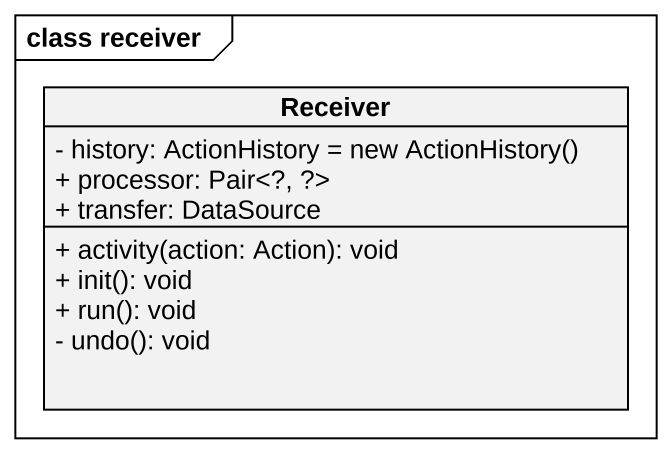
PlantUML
@startuml
mainframe class receiver
hide circle
hide empty members
skinparam classAttributeIconSize 0
class Receiver {
  {field} - history: ActionHistory = new ActionHistory()
  + processor: Pair<?, ?>
  + transfer: DataSource
  + activity(action: Action): void
  + init(): void
  + run(): void
  - undo(): void
}
@enduml
